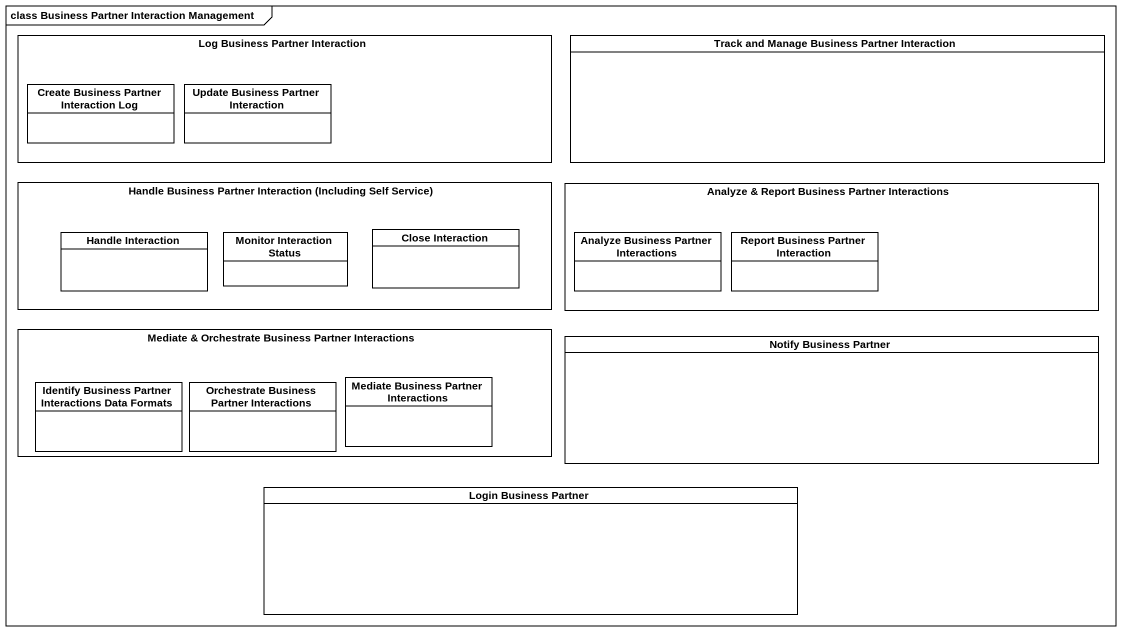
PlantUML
@startuml
mainframe class Business Partner Interaction Management
hide circle
hide empty members
rectangle "Log Business Partner Interaction" as Log_Business_Partner {
  class "Create Business Partner Interaction Log" as Create_Business_Partner #FFFFFF
  class "Update Business Partner Interaction" as Update_Business_Partner #FFFFFF
}
class "Track and Manage Business Partner Interaction" as Track_and_Manage_Business
rectangle "Handle Business Partner Interaction (Including Self Service)" as Handle_Business_Partner {
  class "Handle Interaction" as Handle_Interaction #FFFFFF
  class "Monitor Interaction Status" as Monitor_Interaction_Status #FFFFFF
  class "Close Interaction" as Close_Interaction #FFFFFF
}
rectangle "Analyze & Report Business Partner Interactions" as Analyze_Report_Business {
  class "Analyze Business Partner Interactions" as Analyze_Business_Partner #FFFFFF
  class "Report Business Partner Interaction" as Report_Business_Partner #FFFFFF
}
rectangle "Mediate & Orchestrate Business Partner Interactions" as Mediate_Orchestrate {
  class "Identify Business Partner Interactions Data Formats" as Identify_Business_Partner #FFFFFF
  class "Orchestrate Business Partner Interactions" as Orchestrate_Business #FFFFFF
  class "Mediate Business Partner Interactions" as Mediate_Business_Partner #FFFFFF
}
class "Notify Business Partner" as Notify_Business_Partner
class "Login Business Partner" as Login_Business_Partner
@enduml
